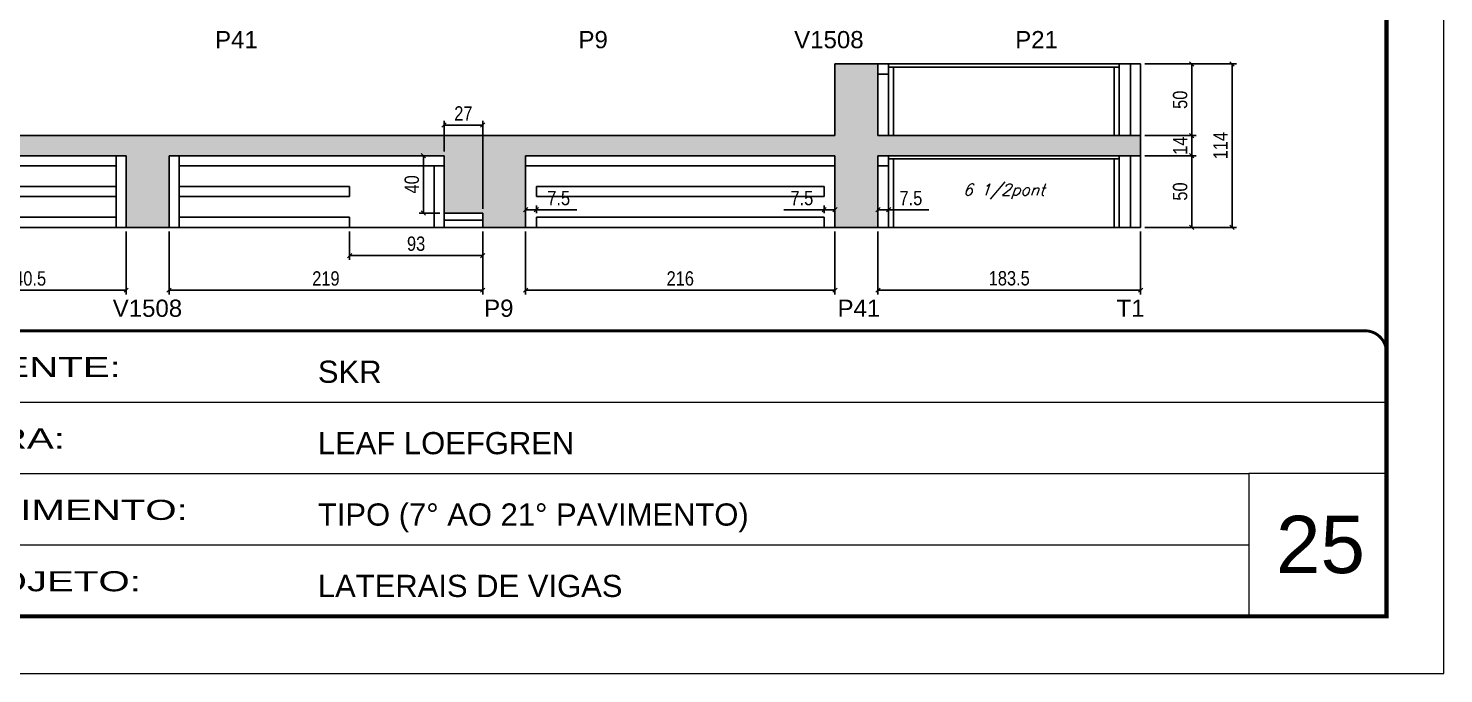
# Model space of a CAD drawing. Extents: x 3309 to 9563, y -2522 to 14608.
# Drawn here: x 3806 to 4794, y 6666 to 7117 of the extents above; entities that cross this region are included whole.
import ezdxf

# ---------------------------------------------------------------- set-up
doc = ezdxf.new("R2010")
doc.units = 0
doc.linetypes.add('CONTINUO', pattern=[0])
doc.linetypes.add('DASHED', pattern=[0.75, 0.5, -0.25])
for name, color, linetype in [('5', 5, 'Continuous'), ('COTA', 241, 'Continuous'), ('Painéis', 200, 'Continuous'), ('SARR_2.2x10', 60, 'Continuous'), ('SARR_2.2x7', 40, 'Continuous'), ('SARR_3.5x7', 81, 'Continuous'), ('texto', 7, 'Continuous')]:
    doc.layers.add(name, color=color, linetype=linetype)
for name, color, linetype, lineweight in [('CARIMBO', 255, 'Continuous', 9), ('Folhas', 255, 'Continuous', 9), ('SARRAFO DE PRESSAO', 251, 'DASHED', 9)]:
    doc.layers.add(name, color=color, linetype=linetype, lineweight=lineweight)
doc.styles.add('ARIAL', font='arial.ttf')
doc.styles.add('COTA TECNICA', font='techl___.ttf', dxfattribs={"height": 10})
doc.styles.add('Romans', font='romans.shx')
doc.styles.get("Standard").update_dxf_attribs({"font": 'arial.ttf'})
doc.styles.add('Tecnologia', font='')
doc.styles.get('Tecnologia').set_extended_font_data('Forgotten Futurist')
doc.dimstyles.new('PAINEL', dxfattribs={"dimtxt": 10, "dimasz": 3, "dimexe": 3, "dimexo": 3, "dimgap": 3, "dimtad": 1, "dimdec": 1, "dimzin": 12, "dimdsep": 46, "dimtxsty": 'COTA TECNICA', "dimblk1": 'OBLIQUE', "dimblk2": 'OBLIQUE', "dimsah": 1, "dimcen": 0.9, "dimclrd": 4, "dimclre": 4, "dimclrt": 240, "dimadec": 1, "dimazin": 3, "dimtfac": 1, "dimtdec": 1, "dimtmove": 0, "dimatfit": 3, "dimfxl": 1, "dimtolj": 1, "dimtzin": 12, "dimarcsym": 0})

# ---------------------------------------------------------------- blocks, each defined once
blk = doc.blocks.new('9999999999')
at = {"color": 30, "linetype": 'CONTINUO'}
for p, q in [((98564.56, 34379.64), (99583.98, 34379.64)), ((98564.56, 34329.83), (99487.98, 34329.83)), ((99583.98, 34329.83), (99487.98, 34329.83)), ((99487.98, 34329.83), (99487.98, 34230.21)), ((98564.56, 34280.02), (99487.98, 34280.02))]:
    blk.add_line(p, q, dxfattribs=at)
at = {"color": 30, "linetype": 'CONTINUO', "const_width": 2}
blk.add_lwpolyline([(99583.98, 34230.21), (99583.98, 34414.45, 0.414214), (99568.98, 34429.45), (98228.98, 34429.45, 0.414214), (98213.98, 34414.45), (98213.98, 34245.21, 0.414214), (98228.98, 34230.21), (99583.98, 34230.21)], format="xyb", dxfattribs=at)
at = {"layer": 'Folhas'}
blk.add_lwpolyline([(98138.98, 34190.21), (99623.98, 34190.21), (99623.98, 35240.21), (98138.98, 35240.21)], close=True, dxfattribs=at)
at = {"layer": 'Folhas', "color": 30, "const_width": 3}
blk.add_lwpolyline([(98213.98, 34230.21), (99583.98, 34230.21), (99583.98, 35200.21), (98213.98, 35200.21)], close=True, dxfattribs=at)
at = {"color": 7, "linetype": 'Continuous', "ltscale": 5, "style": 'ARIAL'}
for s, height, p in [('SKR', 15.483, (98837.68, 34393.13)), ('LEAF LOEFGREN', 15.4829, (98837.68, 34343.32)), ('TIPO (7° AO 21° PAVIMENTO)', 15.4829, (98837.68, 34293.51)), ('LATERAIS DE VIGAS', 15.4829, (98837.68, 34243.7))]:
    blk.add_text(s, height=height, dxfattribs=at).set_placement(p)
at = {"layer": 'Folhas', "color": 7, "style": 'Tecnologia', "width": 1.5}
for s, p in [('CLIENTE:', (98573.65, 34397.17)), ('OBRA:', (98573.65, 34347.31)), ('PAVIMENTO:', (98573.65, 34297.5)), ('PROJETO:', (98573.65, 34247.69))]:
    blk.add_text(s, height=14, dxfattribs=at).set_placement(p)
blk = doc.blocks.new('_Oblique')
at = {"color": 0, "linetype": 'ByBlock', "lineweight": -2}
blk.add_line((-0.5, -0.5), (0.5, 0.5), dxfattribs=at)
blk = doc.blocks.new('*D2357')
at = {"layer": 'COTA', "color": 4, "lineweight": -2, "transparency": 16777216}
for p, q in [((4399.18, 6974.81), (4399.18, 6930.99)), ((4582.68, 6974.81), (4582.68, 6930.99)), ((4582.68, 6933.99), (4399.18, 6933.99))]:
    blk.add_line(p, q, dxfattribs=at)
at = {"layer": 'Defpoints', "color": 0, "transparency": 16777216}
for p in [(4399.18, 6977.81), (4582.68, 6977.81), (4399.18, 6933.99)]:
    blk.add_point(p, dxfattribs=at)
at = {"layer": 'COTA', "color": 4, "lineweight": -2, "transparency": 16777216, "xscale": 3, "yscale": 3, "zscale": 3, "rotation": 180}
blk.add_blockref('_Oblique', (4399.18, 6933.99), dxfattribs=at)
at = {"layer": 'COTA', "color": 4, "lineweight": -2, "transparency": 16777216, "xscale": 3, "yscale": 3, "zscale": 3}
blk.add_blockref('_Oblique', (4582.68, 6933.99), dxfattribs=at)
at = {"layer": 'COTA', "color": 240, "transparency": 16777216, "insert": (4490.93, 6942.23), "char_height": 10, "attachment_point": 5, "style": 'COTA TECNICA'}
blk.add_mtext('\\A1;183.5', dxfattribs=at)
blk = doc.blocks.new('*D2358')
at = {"layer": 'COTA', "color": 4, "lineweight": -2, "transparency": 16777216}
for p, q in [((4585.68, 7027.81), (4621.43, 7027.81)), ((4618.43, 6977.81), (4618.43, 7027.81)), ((4585.68, 6977.81), (4621.43, 6977.81))]:
    blk.add_line(p, q, dxfattribs=at)
at = {"layer": 'Defpoints', "color": 0, "transparency": 16777216}
for p in [(4582.68, 7027.81), (4618.43, 7027.81), (4582.68, 6977.81)]:
    blk.add_point(p, dxfattribs=at)
at = {"layer": 'COTA', "color": 4, "lineweight": -2, "transparency": 16777216, "xscale": 3, "yscale": 3, "zscale": 3}
for p, rotation in [((4618.43, 7027.81), 90), ((4618.43, 6977.81), 270)]:
    blk.add_blockref('_Oblique', p, dxfattribs=dict(at, rotation=rotation))
at = {"layer": 'COTA', "color": 240, "transparency": 16777216, "insert": (4610.32, 7002.81), "char_height": 10, "attachment_point": 5, "rotation": 90, "style": 'COTA TECNICA'}
blk.add_mtext('\\A1;50', dxfattribs=at)
blk = doc.blocks.new('*D2355')
at = {"layer": 'COTA', "color": 4, "lineweight": -2, "transparency": 16777216}
for p, q in [((4153.18, 6974.81), (4153.18, 6930.99)), ((4369.18, 6974.81), (4369.18, 6930.99)), ((4153.18, 6933.99), (4369.18, 6933.99))]:
    blk.add_line(p, q, dxfattribs=at)
at = {"layer": 'Defpoints', "color": 0, "transparency": 16777216}
for p in [(4153.18, 6977.81), (4369.18, 6977.81), (4369.18, 6933.99)]:
    blk.add_point(p, dxfattribs=at)
at = {"layer": 'COTA', "color": 4, "lineweight": -2, "transparency": 16777216, "xscale": 3, "yscale": 3, "zscale": 3, "rotation": 180}
blk.add_blockref('_Oblique', (4153.18, 6933.99), dxfattribs=at)
at = {"layer": 'COTA', "color": 4, "lineweight": -2, "transparency": 16777216, "xscale": 3, "yscale": 3, "zscale": 3}
blk.add_blockref('_Oblique', (4369.18, 6933.99), dxfattribs=at)
at = {"layer": 'COTA', "color": 240, "transparency": 16777216, "insert": (4261.18, 6942.09), "char_height": 10, "attachment_point": 5, "style": 'COTA TECNICA'}
blk.add_mtext('\\A1;216', dxfattribs=at)
blk = doc.blocks.new('*D2356')
at = {"layer": 'COTA', "color": 4, "lineweight": -2, "transparency": 16777216}
for p, q in [((4153.18, 6987.81), (4153.18, 6993.08)), ((4153.18, 6990.08), (4160.68, 6990.08)), ((4160.68, 6987.81), (4160.68, 6993.08)), ((4160.68, 6990.08), (4188.83, 6990.08))]:
    blk.add_line(p, q, dxfattribs=at)
at = {"layer": 'Defpoints', "color": 0, "transparency": 16777216}
for p in [(4160.68, 6990.08), (4153.18, 6984.81), (4160.68, 6984.81)]:
    blk.add_point(p, dxfattribs=at)
at = {"layer": 'COTA', "color": 4, "lineweight": -2, "transparency": 16777216, "xscale": 3, "yscale": 3, "zscale": 3, "rotation": 180}
blk.add_blockref('_Oblique', (4153.18, 6990.08), dxfattribs=at)
at = {"layer": 'COTA', "color": 4, "lineweight": -2, "transparency": 16777216, "xscale": 3, "yscale": 3, "zscale": 3}
blk.add_blockref('_Oblique', (4160.68, 6990.08), dxfattribs=at)
at = {"layer": 'COTA', "color": 240, "transparency": 16777216, "insert": (4176.25, 6998.19), "char_height": 10, "attachment_point": 5, "style": 'COTA TECNICA'}
blk.add_mtext('\\A1;7.5', dxfattribs=at)
blk = doc.blocks.new('*D2352')
at = {"layer": 'COTA', "color": 4, "lineweight": -2, "transparency": 16777216}
for p, q in [((3904.18, 6974.81), (3904.18, 6930.99)), ((4123.18, 6974.81), (4123.18, 6930.99)), ((3904.18, 6933.99), (4123.18, 6933.99))]:
    blk.add_line(p, q, dxfattribs=at)
at = {"layer": 'Defpoints', "color": 0, "transparency": 16777216}
for p in [(3904.18, 6977.81), (4123.18, 6977.81), (4123.18, 6933.99)]:
    blk.add_point(p, dxfattribs=at)
at = {"layer": 'COTA', "color": 4, "lineweight": -2, "transparency": 16777216, "xscale": 3, "yscale": 3, "zscale": 3, "rotation": 180}
blk.add_blockref('_Oblique', (3904.18, 6933.99), dxfattribs=at)
at = {"layer": 'COTA', "color": 4, "lineweight": -2, "transparency": 16777216, "xscale": 3, "yscale": 3, "zscale": 3}
blk.add_blockref('_Oblique', (4123.18, 6933.99), dxfattribs=at)
at = {"layer": 'COTA', "color": 240, "transparency": 16777216, "insert": (4013.68, 6942.08), "char_height": 10, "attachment_point": 5, "style": 'COTA TECNICA'}
blk.add_mtext('\\A1;219', dxfattribs=at)
blk = doc.blocks.new('*D2359')
at = {"layer": 'COTA', "color": 4, "lineweight": -2, "transparency": 16777216}
for p, q in [((3733.68, 6974.81), (3733.68, 6930.99)), ((3874.18, 6974.81), (3874.18, 6930.99)), ((3733.68, 6933.99), (3874.18, 6933.99))]:
    blk.add_line(p, q, dxfattribs=at)
at = {"layer": 'Defpoints', "color": 0, "transparency": 16777216}
for p in [(3733.68, 6977.81), (3874.18, 6977.81), (3874.18, 6933.99)]:
    blk.add_point(p, dxfattribs=at)
at = {"layer": 'COTA', "color": 4, "lineweight": -2, "transparency": 16777216, "xscale": 3, "yscale": 3, "zscale": 3, "rotation": 180}
blk.add_blockref('_Oblique', (3733.68, 6933.99), dxfattribs=at)
at = {"layer": 'COTA', "color": 4, "lineweight": -2, "transparency": 16777216, "xscale": 3, "yscale": 3, "zscale": 3}
blk.add_blockref('_Oblique', (3874.18, 6933.99), dxfattribs=at)
at = {"layer": 'COTA', "color": 240, "transparency": 16777216, "insert": (3803.93, 6942.1), "char_height": 10, "attachment_point": 5, "style": 'COTA TECNICA'}
blk.add_mtext('\\A1;140.5', dxfattribs=at)
blk = doc.blocks.new('*D2367')
at = {"layer": 'COTA', "color": 4, "lineweight": -2, "transparency": 16777216}
for p, q in [((4030.18, 6974.81), (4030.18, 6955.1)), ((4123.18, 6974.81), (4123.18, 6955.1)), ((4030.18, 6958.1), (4123.18, 6958.1))]:
    blk.add_line(p, q, dxfattribs=at)
at = {"layer": 'Defpoints', "color": 0, "transparency": 16777216}
for p in [(4030.18, 6977.81), (4123.18, 6977.81), (4123.18, 6958.1)]:
    blk.add_point(p, dxfattribs=at)
at = {"layer": 'COTA', "color": 4, "lineweight": -2, "transparency": 16777216, "xscale": 3, "yscale": 3, "zscale": 3, "rotation": 180}
blk.add_blockref('_Oblique', (4030.18, 6958.1), dxfattribs=at)
at = {"layer": 'COTA', "color": 4, "lineweight": -2, "transparency": 16777216, "xscale": 3, "yscale": 3, "zscale": 3}
blk.add_blockref('_Oblique', (4123.18, 6958.1), dxfattribs=at)
at = {"layer": 'COTA', "color": 240, "transparency": 16777216, "insert": (4076.68, 6966.35), "char_height": 10, "attachment_point": 5, "style": 'COTA TECNICA'}
blk.add_mtext('\\A1;93', dxfattribs=at)
blk = doc.blocks.new('*D2368')
at = {"layer": 'COTA', "color": 4, "lineweight": -2, "transparency": 16777216}
for p, q in [((4096.18, 7030.81), (4096.18, 7052.21)), ((4123.18, 7049.21), (4096.18, 7049.21)), ((4123.18, 6990.81), (4123.18, 7052.21))]:
    blk.add_line(p, q, dxfattribs=at)
at = {"layer": 'Defpoints', "color": 0, "transparency": 16777216}
for p in [(4096.18, 7049.21), (4096.18, 7027.81), (4123.18, 6987.81)]:
    blk.add_point(p, dxfattribs=at)
at = {"layer": 'COTA', "color": 4, "lineweight": -2, "transparency": 16777216, "xscale": 3, "yscale": 3, "zscale": 3, "rotation": 180}
blk.add_blockref('_Oblique', (4096.18, 7049.21), dxfattribs=at)
at = {"layer": 'COTA', "color": 4, "lineweight": -2, "transparency": 16777216, "xscale": 3, "yscale": 3, "zscale": 3}
blk.add_blockref('_Oblique', (4123.18, 7049.21), dxfattribs=at)
at = {"layer": 'COTA', "color": 240, "transparency": 16777216, "insert": (4109.68, 7057.29), "char_height": 10, "attachment_point": 5, "style": 'COTA TECNICA'}
blk.add_mtext('\\A1;27', dxfattribs=at)
blk = doc.blocks.new('*D2369')
at = {"layer": 'COTA', "color": 4, "lineweight": -2, "transparency": 16777216}
for p, q in [((4093.18, 7027.81), (4078.82, 7027.81)), ((4081.82, 6987.81), (4081.82, 7027.81)), ((4093.18, 6987.81), (4078.82, 6987.81))]:
    blk.add_line(p, q, dxfattribs=at)
at = {"layer": 'Defpoints', "color": 0, "transparency": 16777216}
for p in [(4081.82, 7027.81), (4096.18, 7027.81), (4096.18, 6987.81)]:
    blk.add_point(p, dxfattribs=at)
at = {"layer": 'COTA', "color": 4, "lineweight": -2, "transparency": 16777216, "xscale": 3, "yscale": 3, "zscale": 3}
for p, rotation in [((4081.82, 7027.81), 90), ((4081.82, 6987.81), 270)]:
    blk.add_blockref('_Oblique', p, dxfattribs=dict(at, rotation=rotation))
at = {"layer": 'COTA', "color": 240, "transparency": 16777216, "insert": (4073.71, 7007.81), "char_height": 10, "attachment_point": 5, "rotation": 90, "style": 'COTA TECNICA'}
blk.add_mtext('\\A1;40', dxfattribs=at)
blk = doc.blocks.new('*D2370')
at = {"layer": 'COTA', "color": 4, "lineweight": -2, "transparency": 16777216}
for p, q in [((4585.68, 7041.81), (4621.43, 7041.81)), ((4618.43, 7041.81), (4618.43, 7027.81)), ((4585.68, 7027.81), (4621.43, 7027.81))]:
    blk.add_line(p, q, dxfattribs=at)
at = {"layer": 'Defpoints', "color": 0, "transparency": 16777216}
for p in [(4582.68, 7041.81), (4582.68, 7027.81), (4618.43, 7027.81)]:
    blk.add_point(p, dxfattribs=at)
at = {"layer": 'COTA', "color": 4, "lineweight": -2, "transparency": 16777216, "xscale": 3, "yscale": 3, "zscale": 3}
for p, rotation in [((4618.43, 7041.81), 90), ((4618.43, 7027.81), 270)]:
    blk.add_blockref('_Oblique', p, dxfattribs=dict(at, rotation=rotation))
at = {"layer": 'COTA', "color": 240, "transparency": 16777216, "insert": (4610.36, 7034.81), "char_height": 10, "attachment_point": 5, "rotation": 90, "style": 'COTA TECNICA'}
blk.add_mtext('\\A1;14', dxfattribs=at)
blk = doc.blocks.new('*D2371')
at = {"layer": 'COTA', "color": 4, "lineweight": -2, "transparency": 16777216}
for p, q in [((4585.68, 7091.81), (4621.43, 7091.81)), ((4618.43, 7041.81), (4618.43, 7091.81)), ((4585.68, 7041.81), (4621.43, 7041.81))]:
    blk.add_line(p, q, dxfattribs=at)
at = {"layer": 'Defpoints', "color": 0, "transparency": 16777216}
for p in [(4582.68, 7091.81), (4618.43, 7091.81), (4582.68, 7041.81)]:
    blk.add_point(p, dxfattribs=at)
at = {"layer": 'COTA', "color": 4, "lineweight": -2, "transparency": 16777216, "xscale": 3, "yscale": 3, "zscale": 3}
for p, rotation in [((4618.43, 7091.81), 90), ((4618.43, 7041.81), 270)]:
    blk.add_blockref('_Oblique', p, dxfattribs=dict(at, rotation=rotation))
at = {"layer": 'COTA', "color": 240, "transparency": 16777216, "insert": (4610.32, 7066.81), "char_height": 10, "attachment_point": 5, "rotation": 90, "style": 'COTA TECNICA'}
blk.add_mtext('\\A1;50', dxfattribs=at)
blk = doc.blocks.new('*D2372')
at = {"layer": 'COTA', "color": 4, "lineweight": -2, "transparency": 16777216}
for p, q in [((4585.68, 7091.81), (4649.57, 7091.81)), ((4646.57, 6977.81), (4646.57, 7091.81)), ((4585.68, 6977.81), (4649.57, 6977.81))]:
    blk.add_line(p, q, dxfattribs=at)
at = {"layer": 'Defpoints', "color": 0, "transparency": 16777216}
for p in [(4582.68, 7091.81), (4646.57, 7091.81), (4582.68, 6977.81)]:
    blk.add_point(p, dxfattribs=at)
at = {"layer": 'COTA', "color": 4, "lineweight": -2, "transparency": 16777216, "xscale": 3, "yscale": 3, "zscale": 3}
for p, rotation in [((4646.57, 7091.81), 90), ((4646.57, 6977.81), 270)]:
    blk.add_blockref('_Oblique', p, dxfattribs=dict(at, rotation=rotation))
at = {"layer": 'COTA', "color": 240, "transparency": 16777216, "insert": (4638.5, 7034.81), "char_height": 10, "attachment_point": 5, "rotation": 90, "style": 'COTA TECNICA'}
blk.add_mtext('\\A1;114', dxfattribs=at)
blk = doc.blocks.new('*D2373')
at = {"layer": 'COTA', "color": 4, "lineweight": -2, "transparency": 16777216}
for p, q in [((4361.68, 6990.08), (4333.52, 6990.08)), ((4361.68, 6987.81), (4361.68, 6993.08)), ((4369.18, 6990.08), (4361.68, 6990.08)), ((4369.18, 6987.81), (4369.18, 6993.08))]:
    blk.add_line(p, q, dxfattribs=at)
at = {"layer": 'Defpoints', "color": 0, "transparency": 16777216}
for p in [(4361.68, 6990.08), (4361.68, 6984.81), (4369.18, 6984.81)]:
    blk.add_point(p, dxfattribs=at)
at = {"layer": 'COTA', "color": 4, "lineweight": -2, "transparency": 16777216, "xscale": 3, "yscale": 3, "zscale": 3, "rotation": 180}
blk.add_blockref('_Oblique', (4361.68, 6990.08), dxfattribs=at)
at = {"layer": 'COTA', "color": 4, "lineweight": -2, "transparency": 16777216, "xscale": 3, "yscale": 3, "zscale": 3}
blk.add_blockref('_Oblique', (4369.18, 6990.08), dxfattribs=at)
at = {"layer": 'COTA', "color": 240, "transparency": 16777216, "insert": (4346.1, 6998.19), "char_height": 10, "attachment_point": 5, "style": 'COTA TECNICA'}
blk.add_mtext('\\A1;7.5', dxfattribs=at)
blk = doc.blocks.new('*D2374')
at = {"layer": 'COTA', "color": 4, "lineweight": -2, "transparency": 16777216}
for p, q in [((4399.18, 6987.81), (4399.18, 6993.08)), ((4399.18, 6990.08), (4406.68, 6990.08)), ((4406.68, 6987.81), (4406.68, 6993.08)), ((4406.68, 6990.08), (4434.83, 6990.08))]:
    blk.add_line(p, q, dxfattribs=at)
at = {"layer": 'Defpoints', "color": 0, "transparency": 16777216}
for p in [(4406.68, 6990.08), (4399.18, 6984.81), (4406.68, 6984.81)]:
    blk.add_point(p, dxfattribs=at)
at = {"layer": 'COTA', "color": 4, "lineweight": -2, "transparency": 16777216, "xscale": 3, "yscale": 3, "zscale": 3, "rotation": 180}
blk.add_blockref('_Oblique', (4399.18, 6990.08), dxfattribs=at)
at = {"layer": 'COTA', "color": 4, "lineweight": -2, "transparency": 16777216, "xscale": 3, "yscale": 3, "zscale": 3}
blk.add_blockref('_Oblique', (4406.68, 6990.08), dxfattribs=at)
at = {"layer": 'COTA', "color": 240, "transparency": 16777216, "insert": (4422.25, 6998.19), "char_height": 10, "attachment_point": 5, "style": 'COTA TECNICA'}
blk.add_mtext('\\A1;7.5', dxfattribs=at)

msp = doc.modelspace()

# ---------------------------------------------------------------- hatches: boundary and pattern name
at = {"layer": 'COTA'}
h = msp.add_hatch(dxfattribs=at)
h.set_pattern_fill('AR-CONC', color=256, scale=0.03)
h.set_pattern_definition([(50, (-1598.5, -259.2366), (5.46554, -0.4781726), [0.5715, -6.2865]), (355, (-1598.5, -259.2366), (-1.0573026, 5.7317054), [0.4572, -5.0292175]), (100.451445, (-1598.0445, -259.2764), (4.4082374, 5.2535326), [0.4857003, -5.3427073]), (46.1842, (-1598.5, -257.7126), (8.132371, -1.26127), [0.85725, -9.42975]), (96.63556, (-1597.822, -257.818), (7.122124, 7.422784), [0.728551, -8.014068]), (351.18415, (-1598.5, -257.7126), (7.122124, 7.422784), [0.685799, -7.543792]), (21, (-1597.738, -258.0936), (4.5484317, -3.067956), [0.5715, -6.2865]), (326, (-1597.738, -258.0936), (1.854061, 5.525639), [0.4572, -5.0292]), (71.451445, (-1597.359, -258.349), (6.4024926, 2.457683), [0.4857003, -5.342698]), (37.5, (-1598.5, -259.2366), (0.0926581, 2.53665117), [0, -4.96824, 0, -5.1054, 0, -5.04825]), (7.5, (-1598.5, -259.2366), (2.0045899, 3.00541724), [0, -2.91084, 0, -4.85394, 0, -1.92405]), (327.5, (-1600.1993, -259.2366), (4.06771786, -0.1718623), [0, -1.905, 0, -5.9436, 0, -7.8867]), (317.5, (-1600.9613, -259.2366), (4.4438754, 0.7627947), [0, -2.4765, 0, -3.94716, 0, -5.6007])])
h.paths.add_polyline_path([(4399.18, 7027.81), (4582.68, 7027.81), (4582.68, 7041.81), (4399.18, 7041.81), (4399.18, 7091.81), (4369.18, 7091.81), (4369.18, 7041.81), (3733.68, 7041.81), (3733.68, 7027.81), (3874.18, 7027.81), (3874.18, 6977.81), (3904.18, 6977.81), (3904.18, 7027.81), (4096.18, 7027.81), (4096.18, 6987.81), (4123.18, 6987.81), (4123.18, 6977.81), (4153.18, 6977.81), (4153.18, 7027.81), (4369.18, 7027.81), (4369.18, 6977.81), (4399.18, 6977.81)])

# ---------------------------------------------------------------- linework, layer by layer
for p, q in [((4399.18, 7091.81), (4369.18, 7091.81)), ((4369.18, 7091.81), (4369.18, 7041.81)), ((4406.68, 7084.81), (4406.68, 7084.81)), ((4369.18, 7041.81), (3733.68, 7041.81)), ((4582.68, 7027.81), (4582.68, 7041.81)), ((4406.68, 7020.81), (4406.68, 7020.81)), ((4096.18, 6987.81), (4096.18, 6977.81)), ((3904.18, 6977.81), (3874.18, 6977.81)), ((4153.18, 6977.81), (4123.18, 6977.81)), ((4399.18, 6977.81), (4369.18, 6977.81))]:
    msp.add_line(p, q, dxfattribs=at)
at = {"layer": 'Painéis', "linetype": 'ByBlock'}
for p, q in [((4582.68, 7091.81), (4399.18, 7091.81)), ((4399.18, 7041.81), (4399.18, 7091.81)), ((4582.68, 7041.81), (4582.68, 7091.81)), ((4399.18, 7041.81), (4582.68, 7041.81)), ((3733.68, 7027.81), (3874.18, 7027.81)), ((3874.18, 7027.81), (3874.18, 6977.81)), ((3904.18, 6977.81), (3904.18, 7027.81)), ((3904.18, 7027.81), (4096.18, 7027.81)), ((4096.18, 7027.81), (4096.18, 6987.81)), ((4153.18, 6977.81), (4153.18, 7027.81)), ((4153.18, 7027.81), (4369.18, 7027.81)), ((4369.18, 7027.81), (4369.18, 6977.81)), ((4582.68, 7027.81), (4399.18, 7027.81)), ((4399.18, 6977.81), (4399.18, 7027.81)), ((4582.68, 6977.81), (4582.68, 7027.81)), ((4123.18, 6987.81), (4096.18, 6987.81)), ((4123.18, 6987.81), (4123.18, 6977.81)), ((3874.18, 6977.81), (3733.68, 6977.81)), ((4123.18, 6977.81), (3904.18, 6977.81)), ((4369.18, 6977.81), (4153.18, 6977.81)), ((4399.18, 6977.81), (4582.68, 6977.81))]:
    msp.add_line(p, q, dxfattribs=at)
at = {"layer": 'SARR_2.2x10'}
msp.add_line((4096.18, 6982.81), (4123.18, 6982.81), dxfattribs=at)
at = {"layer": 'SARR_2.2x7', "linetype": 'Continuous'}
for p, q in [((4406.68, 7089.61), (4567.68, 7089.61)), ((4575.68, 7041.81), (4575.68, 7091.81)), ((4399.18, 7084.81), (4406.68, 7084.81)), ((3867.18, 7020.81), (3733.68, 7020.81)), ((3867.18, 6977.81), (3867.18, 7027.81)), ((3911.18, 6977.81), (3911.18, 7027.81)), ((4096.18, 7020.81), (3911.18, 7020.81)), ((4089.18, 7020.81), (4089.18, 6977.81)), ((4369.18, 7020.81), (4153.18, 7020.81)), ((4399.18, 7020.81), (4406.68, 7020.81)), ((4406.68, 7025.61), (4567.68, 7025.61)), ((4575.68, 6977.81), (4575.68, 7027.81)), ((3867.18, 7006.31), (3741.18, 7006.31)), ((3867.18, 6999.31), (3741.18, 6999.31)), ((4030.18, 7006.31), (3911.18, 7006.31)), ((4030.18, 6999.31), (3911.18, 6999.31)), ((4030.18, 7006.31), (4030.18, 6999.31)), ((4160.68, 6999.31), (4160.68, 7006.31)), ((4361.68, 7006.31), (4160.68, 7006.31)), ((4361.68, 6999.31), (4160.68, 6999.31)), ((4361.68, 6999.31), (4361.68, 7006.31)), ((3867.18, 6984.81), (3741.18, 6984.81)), ((4030.18, 6984.81), (3911.18, 6984.81)), ((4030.18, 6984.81), (4030.18, 6977.81)), ((4160.68, 6977.81), (4160.68, 6984.81)), ((4361.68, 6984.81), (4160.68, 6984.81)), ((4361.68, 6977.81), (4361.68, 6984.81))]:
    msp.add_line(p, q, dxfattribs=at)
at = {"layer": 'SARR_3.5x7'}
for p, q in [((4406.68, 7091.81), (4406.68, 7041.81)), ((4410.18, 7089.61), (4410.18, 7041.81)), ((4564.18, 7089.61), (4564.18, 7041.81)), ((4567.68, 7091.81), (4567.68, 7041.81)), ((4406.68, 7027.81), (4406.68, 6977.81)), ((4410.18, 7025.61), (4410.18, 6977.81)), ((4564.18, 7025.61), (4564.18, 6977.81)), ((4567.68, 7027.81), (4567.68, 6977.81))]:
    msp.add_line(p, q, dxfattribs=at)

# ---------------------------------------------------------------- block references
at = {"layer": 'SARRAFO DE PRESSAO', "color": 6, "linetype": 'ByBlock'}
msp.add_blockref('9999999999', (-94829.61, -27523.8), dxfattribs=at)

# ---------------------------------------------------------------- texts
at = {"layer": '5', "linetype": 'Continuous'}
for s, rotation, p in [('P41', 0.00004, (3936.29, 7102.79)), ('P9', 0.00004, (4190.1, 7102.79)), ('V1508', 0.00004, (4340.75, 7102.79)), ('P21', 0.00004, (4495.11, 7102.79)), ('V1508', 359.99996, (3864.8, 6915.39)), ('P9', 359.99996, (4124.19, 6915.39)), ('P41', 359.99996, (4371.02, 6915.39)), ('T1', 359.99996, (4565.92, 6915.39))]:
    msp.add_text(s, height=12, rotation=rotation, dxfattribs=at).set_placement(p)
at = {"layer": 'CARIMBO', "style": 'ARIAL'}
msp.add_text('25', height=40, dxfattribs=at).set_placement((4677.23, 6736.55))
at = {"layer": 'texto', "color": 2, "insert": (4487.18, 7002.81), "char_height": 8, "attachment_point": 5, "style": 'Romans'}
msp.add_mtext('{\\Q19;\\C256;6 1/2pont}', dxfattribs=at)

# ---------------------------------------------------------------- dimensions: what is measured, and where the dimension line sits
at = {"layer": 'COTA'}
for base, p1, p2, angle, picture, middle in [((4618.43, 7091.81), (4582.68, 7041.81), (4582.68, 7091.81), 90, '*D2371', (4610.32, 7066.81)), ((4646.57, 7091.81), (4582.68, 6977.81), (4582.68, 7091.81), 90, '*D2372', (4638.5, 7034.81)), ((4081.82, 7027.81), (4096.18, 6987.81), (4096.18, 7027.81), 90, '*D2369', (4073.71, 7007.81)), ((4618.43, 7027.81), (4582.68, 6977.81), (4582.68, 7027.81), 90, '*D2358', (4610.32, 7002.81)), ((4160.68, 6990.08), (4153.18, 6984.81), (4160.68, 6984.81), 180, '*D2356', (4176.25, 6998.19)), ((4406.68, 6990.08), (4399.18, 6984.81), (4406.68, 6984.81), 180, '*D2374', (4422.25, 6998.19)), ((4399.18, 6933.99), (4582.68, 6977.81), (4399.18, 6977.81), 180, '*D2357', (4490.93, 6942.23))]:
    dim = msp.add_linear_dim(base=base, p1=p1, p2=p2, angle=angle, dimstyle='PAINEL', dxfattribs=at)
    dim.commit()
    dim.dimension.update_dxf_attribs({"geometry": picture, "text_midpoint": middle})
for base, p1, p2, picture, middle in [((4096.18, 7049.21), (4123.18, 6987.81), (4096.18, 7027.81), '*D2368', (4109.68, 7057.29)), ((4361.68, 6990.08), (4369.18, 6984.81), (4361.68, 6984.81), '*D2373', (4346.1, 6998.19)), ((3874.18, 6933.99), (3733.68, 6977.81), (3874.18, 6977.81), '*D2359', (3803.93, 6942.1)), ((4123.18, 6933.99), (3904.18, 6977.81), (4123.18, 6977.81), '*D2352', (4013.68, 6942.08)), ((4123.18, 6958.1), (4030.18, 6977.81), (4123.18, 6977.81), '*D2367', (4076.68, 6966.35)), ((4369.18, 6933.99), (4153.18, 6977.81), (4369.18, 6977.81), '*D2355', (4261.18, 6942.09))]:
    dim = msp.add_linear_dim(base=base, p1=p1, p2=p2, dimstyle='PAINEL', dxfattribs=at)
    dim.commit()
    dim.dimension.update_dxf_attribs({"geometry": picture, "text_midpoint": middle})
dim = msp.add_linear_dim(base=(4618.43, 7027.81), p1=(4582.68, 7041.81), p2=(4582.68, 7027.81), angle=90, dimstyle='PAINEL', dxfattribs=at)
dim.commit()
dim.dimension.update_dxf_attribs({"geometry": '*D2370', "text_midpoint": (4618.43, 7034.81), "dimtype": 160})

doc.saveas('drawing.dxf')
